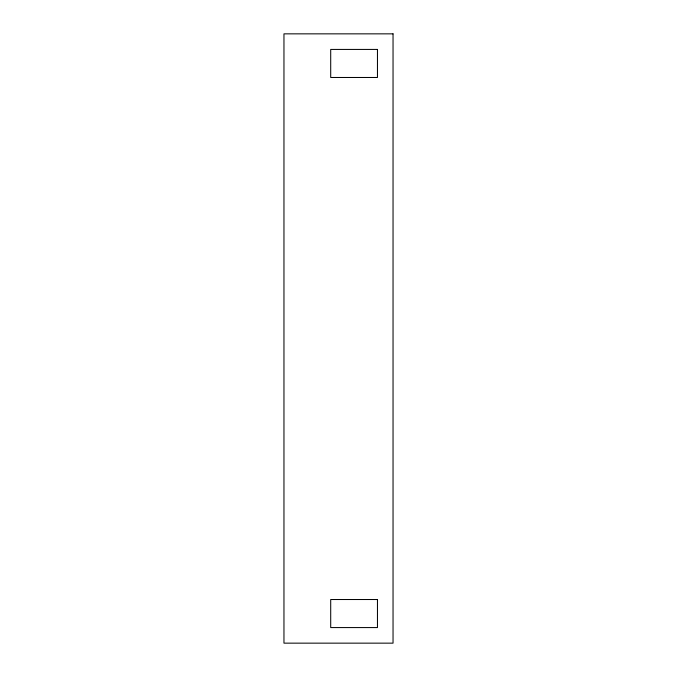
<?xml version="1.0" encoding="UTF-8"?>
<svg xmlns="http://www.w3.org/2000/svg" width="677" height="677" viewBox="0 0 677 677"><rect width="100%" height="100%" fill="white"/><g stroke="black" fill="none" stroke-linecap="round" stroke-linejoin="round"><path stroke-width="1.02" d="M393.041 33.85L283.959 33.85L283.959 643.15L393.041 643.15L393.041 33.85M377.461 49.429L330.706 49.429L330.706 77.483L377.461 77.483L377.461 49.429M377.461 599.517L330.706 599.517L330.706 627.571L377.461 627.571L377.461 599.517"/></g></svg>
